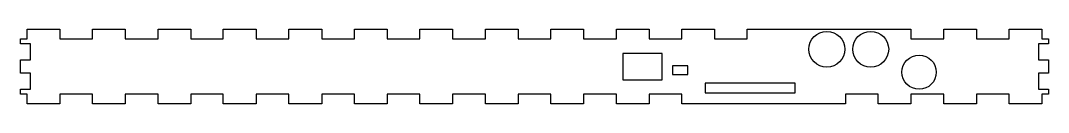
# Model space of a CAD drawing. Header units: millimetres. Extents: x -337 to -23, y -118 to -94.
import ezdxf

# ---------------------------------------------------------------- set-up
doc = ezdxf.new("R2010")
doc.units = ezdxf.units.MM
doc.layers.get('0').update_dxf_attribs({"linetype": 'CONTINUOUS'})

msp = doc.modelspace()

# ---------------------------------------------------------------- linework, layer by layer
for points in [[(-115, -94.5), (-65, -94.5), (-65, -97.5), (-55, -97.5), (-55, -94.5), (-45, -94.5), (-45, -97.5), (-35, -97.5), (-35, -94.5), (-25, -94.5), (-25, -97.5), (-23, -97.5), (-23, -99), (-26, -99), (-26, -104), (-23, -104), (-23, -108), (-26, -108), (-26, -113), (-23, -113), (-23, -114.5), (-25, -114.5), (-25, -117.5), (-35, -117.5), (-35, -114.5), (-45, -114.5), (-45, -117.5), (-55, -117.5), (-55, -114.5), (-65, -114.5), (-65, -117.5), (-75, -117.5), (-75, -114.5), (-85, -114.5), (-85, -117.5), (-135, -117.5), (-135, -114.5), (-145, -114.5), (-145, -117.5), (-155, -117.5), (-155, -114.5), (-165, -114.5), (-165, -117.5), (-175, -117.5), (-175, -114.5), (-185, -114.5), (-185, -117.5), (-195, -117.5), (-195, -114.5), (-205, -114.5), (-205, -117.5), (-215, -117.5), (-215, -114.5), (-225, -114.5), (-225, -117.5), (-235, -117.5), (-235, -114.5), (-245, -114.5), (-245, -117.5), (-255, -117.5), (-255, -114.5), (-265, -114.5), (-265, -117.5), (-275.09, -117.5), (-275.09, -114.5), (-285, -114.5), (-285, -117.5), (-295, -117.5), (-295, -114.5), (-305, -114.5), (-305, -117.5), (-315, -117.5), (-315, -114.5), (-325, -114.5), (-325, -117.5), (-335, -117.5), (-335, -114.5), (-337, -114.5), (-337, -113), (-334, -113), (-334, -108), (-337, -108), (-337, -104), (-334, -104), (-334, -99), (-337, -99), (-337, -97.5), (-335, -97.5), (-335, -94.5), (-325, -94.5), (-325, -97.5), (-315, -97.5), (-315, -94.5), (-305, -94.5), (-305, -97.5), (-295, -97.5), (-295, -94.5), (-285, -94.5), (-285, -97.5), (-275.09, -97.5), (-275.09, -94.5), (-265, -94.5), (-265, -97.5), (-255, -97.5), (-255, -94.5), (-245, -94.5), (-245, -97.5), (-235, -97.5), (-235, -94.5), (-225, -94.5), (-225, -97.5), (-215, -97.5), (-215, -94.5), (-205, -94.5), (-205, -97.5), (-195, -97.5), (-195, -94.5), (-185, -94.5), (-185, -97.5), (-175, -97.5), (-175, -94.5), (-165, -94.5), (-165, -97.5), (-155, -97.5), (-155, -94.5), (-145, -94.5), (-145, -97.5), (-135, -97.5), (-135, -94.5), (-125, -94.5), (-125, -97.5), (-115, -97.5)], [(-153, -102), (-153, -110.1), (-141, -110.1), (-141, -102)], [(-133.2, -105.8), (-137.8, -105.8), (-137.8, -108.5), (-133.2, -108.5)], [(-127.88, -114.08), (-100.38, -114.08), (-100.38, -111.08), (-127.88, -111.08)]]:
    msp.add_lwpolyline(points, close=True)
for centre, radius in [((-90.7, -100.72), 5.5), ((-77.3, -100.72), 5.5), ((-62.5, -107.75), 5.25)]:
    msp.add_circle(centre, radius)

doc.saveas('drawing.dxf')
